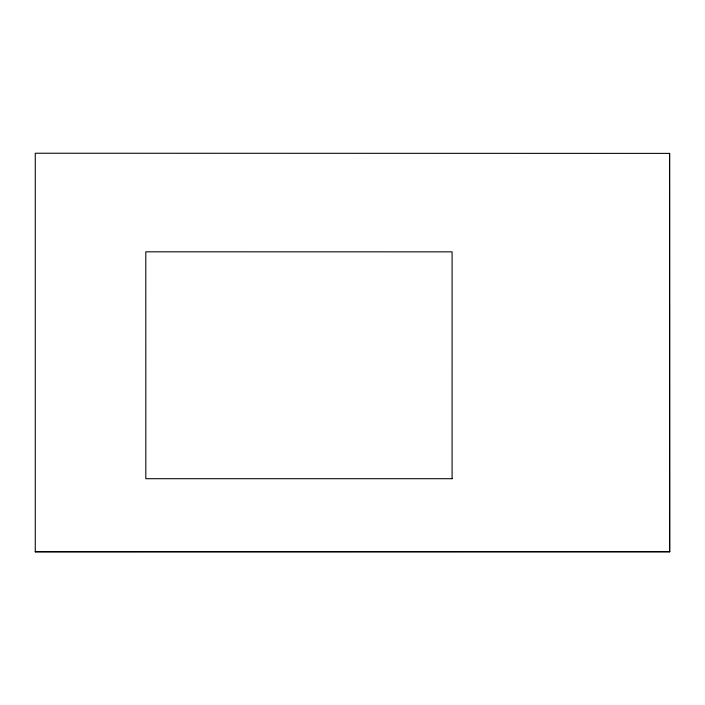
<?xml version="1.0" encoding="UTF-8"?>
<svg xmlns="http://www.w3.org/2000/svg" width="705" height="705" viewBox="0 0 705 705"><rect width="100%" height="100%" fill="white"/><g stroke="black" fill="none" stroke-linecap="round" stroke-linejoin="round"><path stroke-width="1.06" d="M35.276 551.768L35.268 153.232L669.6 153.39L669.75 551.742L35.276 551.768L669.75 551.742M669.591 551.724L669.6 153.39M452.099 478.704L145.82 478.704L145.803 251.817L452.099 251.852L452.09 478.669"/></g></svg>
